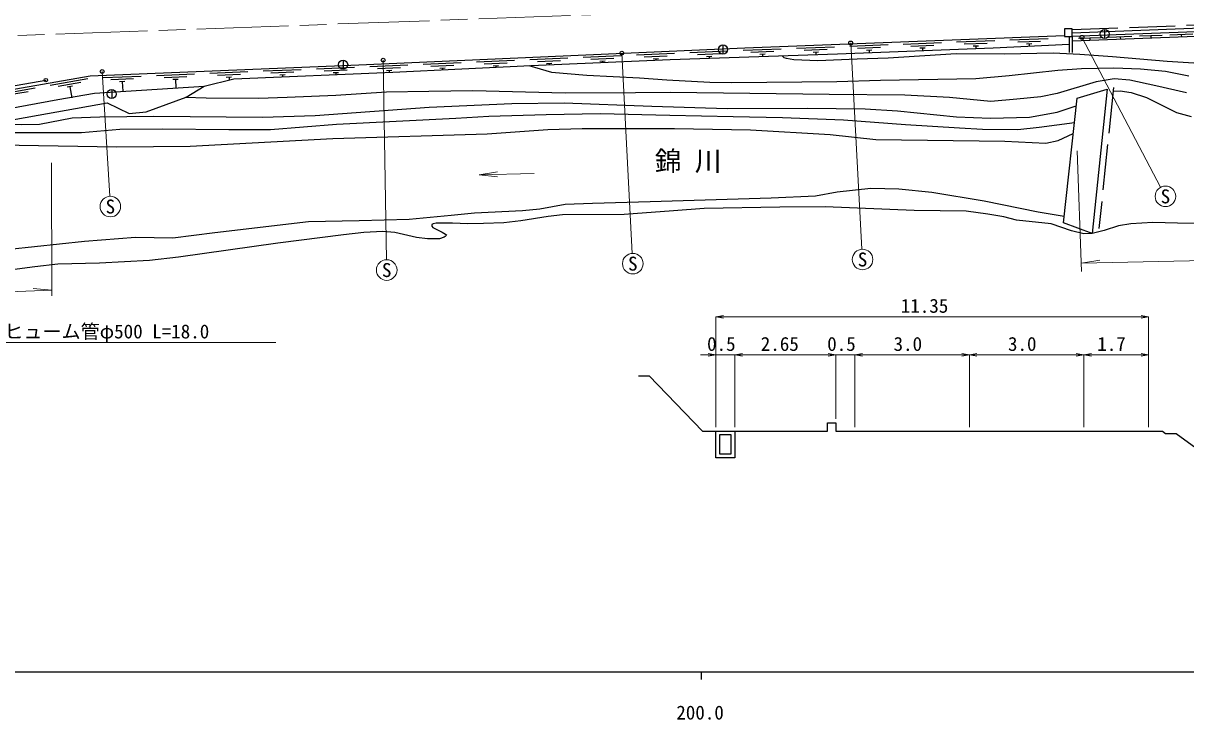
# Model space of a CAD drawing. Units: millimetres, scale not verified, with parts at other scales. Extents: x 40000 to 680000, y 20000 to 380000.
# Drawn here: x 179112 to 331520, y 198715 to 290095 of the extents above; entities that cross this region are included whole.
import ezdxf
from ezdxf.enums import TextEntityAlignment as Align

# ---------------------------------------------------------------- set-up
doc = ezdxf.new("R2010")
doc.units = ezdxf.units.MM
doc.header["$LTSCALE"] = 1000
doc.linetypes.add('CHAIN', pattern=[18.5, 12, -1.5, 3.5, -1.5])
doc.linetypes.add('DASHED', pattern=[7.5, 6, -1.5])
for name, color, linetype, lineweight in [('M-BGD', 7, 'Continuous', 25), ('M-BMK', 2, 'CHAIN', 13), ('M-BMK-HTXT', 7, 'Continuous', 13), ('M-STR-HTXT', 7, 'Continuous', 13), ('M-STR-STRC', 7, 'Continuous', 25), ('M-TTL-BAND', 7, 'Continuous', 25)]:
    doc.layers.add(name, color=color, linetype=linetype, lineweight=lineweight)
doc.styles.add('ＭＳ ゴシック', font='')
doc.styles.get('ＭＳ ゴシック').set_extended_font_data('MS Gothic')

# ---------------------------------------------------------------- blocks, each defined once
blk = doc.blocks.new('open_arrow')
at = {"color": 0, "linetype": 'Continuous', "lineweight": -2}
blk.add_lwpolyline([(7.5, 1.25), (0, 0), (7.5, -1.25)], dxfattribs=at)

msp = doc.modelspace()

# ---------------------------------------------------------------- linework, layer by layer
at = {"layer": 'M-BGD'}
for p, q in [((313469, 288058), (308473, 287865)), ((316236, 288353), (316236, 286264)), ((316636, 288353), (316636, 286264)), ((320442, 288198), (317444, 288083)), ((318943, 288141), (318955, 287823)), ((320878, 289273), (320878, 288073)), ((324438, 288351), (321440, 288236)), ((322939, 288293), (322951, 287973)), ((328435, 288503), (325437, 288389)), ((326936, 288446), (326949, 288123)), ((332432, 288656), (329434, 288542)), ((330933, 288599), (330946, 288273)), ((270846, 287243), (270846, 286043)), ((278495, 286704), (273499, 286511)), ((285490, 286975), (280494, 286781)), ((284502, 286636), (281505, 286520)), ((292485, 287246), (287489, 287052)), ((291497, 286907), (288499, 286791)), ((290360, 286563), (289660, 286536)), ((290010, 286549), (290022, 286243)), ((299480, 287517), (294483, 287323)), ((298492, 287178), (295494, 287062)), ((297354, 286834), (296655, 286807)), ((297005, 286820), (297016, 286517)), ((306474, 287788), (301478, 287594)), ((305487, 287449), (302489, 287333)), ((304349, 287105), (303650, 287078)), ((303999, 287091), (304011, 286790)), ((312481, 287720), (309484, 287604)), ((311344, 287376), (310644, 287349)), ((310994, 287362), (311004, 287100)), ((221045, 285270), (221045, 284070)), ((243528, 285200), (238532, 284982)), ((250521, 285506), (245526, 285287)), ((249535, 285162), (246538, 285031)), ((257514, 285811), (252519, 285593)), ((256528, 285468), (253531, 285337)), ((255393, 285118), (254693, 285087)), ((255043, 285103), (255050, 284949)), ((264508, 286117), (259512, 285898)), ((263522, 285773), (260525, 285642)), ((262386, 285423), (261687, 285393)), ((262036, 285408), (262043, 285244)), ((271501, 286422), (266506, 286204)), ((270515, 286079), (267518, 285948)), ((269379, 285729), (268680, 285698)), ((269030, 285714), (269039, 285500)), ((277508, 286366), (274510, 286249)), ((276370, 286021), (275671, 285994)), ((276020, 286008), (276031, 285742)), ((283365, 286292), (282665, 286265)), ((283015, 286279), (283027, 285983)), ((208560, 283704), (203564, 283497)), ((215554, 283995), (210558, 283787)), ((214567, 283654), (211570, 283529)), ((222548, 284285), (217552, 284078)), ((221561, 283944), (218563, 283819)), ((220424, 283596), (219725, 283567)), ((220075, 283582), (220083, 283379)), ((229541, 284589), (224546, 284371)), ((228555, 284246), (225558, 284115)), ((227419, 283896), (226720, 283865)), ((227070, 283881), (227079, 283675)), ((236534, 284895), (231539, 284676)), ((235548, 284551), (232551, 284420)), ((234413, 284201), (233713, 284171)), ((234063, 284186), (234071, 284004)), ((242542, 284857), (239545, 284726)), ((241406, 284507), (240707, 284476)), ((241056, 284492), (241063, 284335)), ((248399, 284812), (247700, 284782)), ((248050, 284797), (248056, 284654)), ((187583, 282787), (182657, 281927)), ((186649, 282320), (183694, 281803)), ((194572, 283124), (189576, 282917)), ((193585, 282783), (190588, 282658)), ((192448, 282435), (191749, 282406)), ((192099, 282421), (192150, 281176)), ((201566, 283414), (196570, 283207)), ((200579, 283073), (197582, 282949)), ((199442, 282726), (198743, 282697)), ((199093, 282711), (199138, 281619)), ((207573, 283363), (204576, 283239)), ((206436, 283016), (205737, 282987)), ((206087, 283001), (206101, 282659)), ((213430, 283306), (212731, 283277)), ((213081, 283292), (213089, 283083)), ((180687, 281582), (175762, 280722)), ((179754, 281115), (176799, 280598)), ((185568, 281826), (184879, 281706)), ((185223, 281766), (185482, 280288)), ((190708, 281405), (190708, 280205))]:
    msp.add_line(p, q, dxfattribs=at)
at = {"layer": 'M-BGD', "linetype": 'DASHED'}
msp.add_line((322055, 281648), (320126, 263162), dxfattribs=at)
msp.add_lwpolyline([(316636, 289253), (360545, 290932), (384435, 291951), (414710, 293341), (436475, 294137), (456434, 294715), (461616, 294762), (468394, 294562), (474868, 294142), (482073, 293510), (488399, 292711), (498205, 291070), (505716, 289525), (513374, 287388), (517497, 285827), (524383, 282879)], dxfattribs=at)
at = {"layer": 'M-BGD'}
for points in [[(316636, 288853), (360561, 290532), (384453, 291552), (414726, 292941), (436488, 293737), (456442, 294315), (461612, 294362), (468375, 294162), (474837, 293743), (482031, 293112), (488341, 292315), (498132, 290677), (505622, 289136), (513249, 287007), (517348, 285456), (524226, 282512)], [(420991, 292670), (414747, 292441), (384475, 291052), (360581, 290032), (316636, 288353)], [(420991, 292670), (424665, 291594), (349086, 288955), (316636, 287736)], [(89645, 273602), (105443, 269803), (120589, 271435), (187895, 283197), (223104, 284658), (273726, 286870), (315636, 288493)], [(66425, 273744), (66873, 273491), (67091, 272484), (70611, 270640), (72488, 270262), (82488, 265391), (96736, 264170), (102638, 265106), (106471, 265504), (112841, 265912), (140476, 270932), (176930, 277306), (190110, 279663), (192986, 278232), (195229, 278452), (200481, 280404), (202818, 281852), (206734, 282814), (227575, 283696), (245638, 284552), (263943, 285324), (285867, 286081), (306270, 286878), (316236, 287346)], [(332593, 284861), (329070, 285089), (321931, 285681), (317630, 285994), (314123, 286153), (307743, 286053), (301401, 286093), (292520, 285502), (288456, 285364), (283267, 285169), (280135, 285285), (279163, 285451), (278886, 285549), (278607, 285831)], [(245399, 284541), (248368, 283690), (253020, 283263), (259885, 282911), (263478, 282687), (269111, 282371), (272006, 282334), (285767, 282467), (291481, 282616), (303983, 282855), (308368, 283245), (314756, 283942), (317838, 284147), (322111, 284231), (325608, 284124), (328862, 283803), (331917, 283214)], [(91335, 273528), (105568, 270175), (119489, 271754), (182072, 282640)], [(331617, 280966), (327612, 281874), (324209, 282609), (322119, 282783), (319756, 282391), (314641, 280856), (312500, 280429), (309395, 280128), (305956, 279843), (300533, 280362), (294689, 280668), (284792, 280767), (263988, 280988), (259387, 280981), (250146, 280915), (238051, 281213), (232277, 281150), (226735, 281045), (220094, 280627), (213717, 280342), (209949, 280233), (203089, 280284), (200358, 280359)], [(89645, 273602), (91612, 272163), (94445, 270735), (101784, 268163), (104838, 266108), (109778, 266543), (125903, 269428), (183625, 280075), (188462, 280942), (202818, 281852)], [(322006, 281174), (322924, 281241), (324370, 281012), (326390, 280359), (330300, 278382), (332224, 277869)], [(174951, 276961), (178916, 276802), (181244, 276875), (185534, 277663), (189166, 277820), (196231, 277901), (210466, 277781), (217364, 277988), (232349, 279095), (243167, 279583), (250027, 279665), (261532, 279215), (271417, 278913), (281870, 278967), (289487, 278878), (293723, 278590), (301445, 277824), (305925, 277650), (311032, 277759), (314646, 278408), (317174, 279261)], [(316929, 277020), (312315, 276437), (309518, 276103), (304874, 276172), (301837, 276346), (294774, 276780), (286634, 277380), (278635, 277693), (272164, 277801), (263888, 277980), (254767, 278212), (247663, 278081), (240142, 277867), (235820, 277583), (220199, 276788), (211513, 276129), (206084, 276103), (197367, 276181), (191784, 276167), (186743, 275721), (181571, 275703), (176522, 275714)], [(96736, 264170), (103361, 263812), (110134, 263160), (133657, 267020), (139088, 267210), (175968, 274160), (191395, 273900), (201013, 273972), (219687, 274961), (239949, 275595), (247874, 276175), (252387, 276276), (264492, 276298), (274478, 276122), (284915, 275496), (290899, 274831), (307804, 274602), (313158, 274348), (314790, 274689), (316779, 275647)], [(177297, 260443), (187143, 261500), (193825, 262008), (198715, 261957), (204211, 262643), (216489, 264105), (223135, 264223), (229701, 264404), (235208, 264923), (238291, 265234), (244586, 265544), (246834, 265758), (250143, 266369), (253735, 266470), (261287, 266714), (277185, 267196), (282988, 267454), (285829, 267989), (290212, 268442), (293883, 268371), (298211, 267927), (305082, 266815), (312190, 265345), (315591, 264801)], [(319252, 262491), (318144, 262469), (316528, 262869), (313890, 263769), (309335, 264252), (307664, 264689), (305591, 265041), (302722, 265435), (295927, 265537), (284228, 266012), (278302, 265961), (268401, 265775), (264343, 265489), (257876, 265022), (249807, 264945), (247914, 264742), (244355, 264182), (242121, 263922), (239454, 263838), (237399, 263757), (235381, 263847), (233958, 263863), (233233, 263871), (232848, 263774), (232700, 263675), (232700, 263484), (232821, 263299), (234015, 262666), (234478, 262433), (234597, 262336), (234569, 262234), (234424, 262112), (234309, 262036), (233685, 261825), (232130, 261812), (230681, 261992), (227842, 262625), (226268, 262763), (223743, 262660), (221119, 262320), (212484, 261250), (199447, 259405), (195659, 258977), (189110, 258597), (183634, 258477), (180616, 258155), (175650, 257481)], [(332750, 263830), (330448, 263867), (327190, 263973), (324322, 263783), (322706, 263501), (320819, 262903), (319252, 262491)], [(259780, 243841), (261187, 243841), (268181, 236587), (284533, 236587), (284533, 237691), (285652, 237691), (285652, 236587), (328477, 236587), (328847, 236275), (330245, 236275), (337355, 231131)], [(272402, 236587), (272402, 233095), (269898, 233095), (269898, 236587)]]:
    msp.add_lwpolyline(points, dxfattribs=at)
for points in [[(315636, 288353), (316636, 288353), (316636, 289353), (315636, 289353)], [(315492, 263899), (317284, 280262), (321232, 281466), (319252, 262491)], [(270398, 236087), (270398, 233595), (271902, 233595), (271902, 236087)]]:
    msp.add_lwpolyline(points, close=True, dxfattribs=at)
for centre, radius in [((320878, 288673), 600), ((270846, 286643), 600), ((221045, 284670), 600), ((182072, 282640), 225), ((190708, 280805), 600)]:
    msp.add_circle(centre, radius, dxfattribs=at)
at = {"layer": 'M-BMK'}
msp.add_lwpolyline([(65009, 284016), (164901, 288004), (264530, 291587), (364082, 295577), (441910, 298710), (453987, 299183), (463582, 299151), (476857, 298620), (487834, 297887), (492946, 297227), (501213, 295676), (511259, 293132), (521150, 289795), (528757, 286692), (534891, 283728), (541086, 280401), (543706, 278822), (551892, 273491), (556691, 269871)], dxfattribs=at)
at = {"layer": 'M-BMK-HTXT'}
for q in [(241288, 270610), (246099, 270395), (241306, 269927)]:
    msp.add_line((238866, 270204), q, dxfattribs=at)
at = {"layer": 'M-STR-HTXT'}
for p, q in [((317909, 288247), (328228, 268575)), ((287590, 287502), (289072, 260447)), ((226294, 285256), (226740, 259064)), ((257589, 286176), (258956, 259905)), ((189459, 283772), (190450, 267394)), ((317870, 257533), (317303, 273356)), ((182874, 254318), (182830, 271790)), ((317832, 258608), (320255, 259003)), ((182873, 255056), (180430, 255304)), ((269898, 237087), (269898, 251588)), ((269898, 251587), (326652, 251587)), ((326652, 237087), (326652, 251588)), ((274402, 246587), (267898, 246587)), ((272402, 237087), (272402, 246588)), ((285652, 246587), (272402, 246587)), ((290152, 246587), (283652, 246587)), ((285652, 238191), (285652, 246588)), ((288152, 237087), (288152, 246588)), ((303152, 246587), (288152, 246587)), ((303152, 237087), (303152, 246588)), ((318152, 246587), (303152, 246587)), ((318152, 237087), (318152, 246588)), ((326652, 246587), (318152, 246587))]:
    msp.add_line(p, q, dxfattribs=at)
for points in [[(176082, 272915), (176560, 248215), (212241, 248215)], [(317832, 258608), (344113, 259181), (367141, 259735), (388023, 260300), (418322, 261000), (446706, 261737), (464759, 262437), (469658, 262650), (473343, 262618), (479310, 262235), (484013, 261751), (488978, 261015), (493600, 260110), (497434, 259207), (501518, 258121), (506640, 256531), (511565, 254651)], [(91530, 251589), (130614, 253087), (147576, 253704), (182873, 255056)]]:
    msp.add_lwpolyline(points, dxfattribs=at)
for centre in [(328855, 267380), (190532, 266047), (259026, 258557), (289146, 259099), (226763, 257714)]:
    msp.add_circle(centre, 1350, dxfattribs=at)
at = {"layer": 'M-STR-STRC'}
for centre in [(317909, 288247), (287590, 287502), (226294, 285256), (257589, 286176), (189459, 283772)]:
    msp.add_circle(centre, 250, dxfattribs=at)
at = {"layer": 'M-TTL-BAND'}
for p, q in [((40000, 205000), (579000, 205000)), ((268000, 205000), (268000, 204000))]:
    msp.add_line(p, q, dxfattribs=at)

# ---------------------------------------------------------------- block references
at = {"layer": 'M-STR-HTXT', "xscale": 133, "yscale": 133}
for p in [(269898, 251587), (272402, 246587), (272402, 246587), (288152, 246587), (288152, 246587), (303152, 246587), (318152, 246587)]:
    msp.add_blockref('open_arrow', p, dxfattribs=at)
at = {"layer": 'M-STR-HTXT', "xscale": 133, "yscale": 133, "rotation": 180}
for p in [(326652, 251587), (269898, 246587), (285652, 246587), (285652, 246587), (303152, 246587), (318152, 246587), (326652, 246587)]:
    msp.add_blockref('open_arrow', p, dxfattribs=at)

# ---------------------------------------------------------------- texts
at = {"layer": 'M-BMK-HTXT', "style": 'ＭＳ ゴシック'}
msp.add_text('錦 川', height=2566, dxfattribs=at).set_placement((266275, 272027), align=Align.MIDDLE_CENTER)
at = {"layer": 'M-STR-HTXT', "style": 'ＭＳ ゴシック'}
for s, p in [('S', (328855, 267380)), ('S', (190532, 266047)), ('S', (259026, 258557)), ('S', (289146, 259099)), ('S', (226763, 257714)), ('11.35', (297275, 253025)), ('0.5', (270632, 248025)), ('2.65', (278297, 248025)), ('0.5', (286384, 248025)), ('3.0', (295083, 248025)), ('3.0', (310083, 248025)), ('1.7', (321789, 248025))]:
    msp.add_text(s, height=1833, dxfattribs=at).set_placement(p, align=Align.MIDDLE_CENTER)
msp.add_text('ヒューム管φ500 L=18.0', height=1833, dxfattribs=at).set_placement((176633, 249659), align=Align.MIDDLE_LEFT)
at = {"layer": 'M-TTL-BAND', "style": 'ＭＳ ゴシック'}
msp.add_text('200.0', height=1833, dxfattribs=at).set_placement((267844, 198195), align=Align.BOTTOM_CENTER)

doc.saveas('drawing.dxf')
